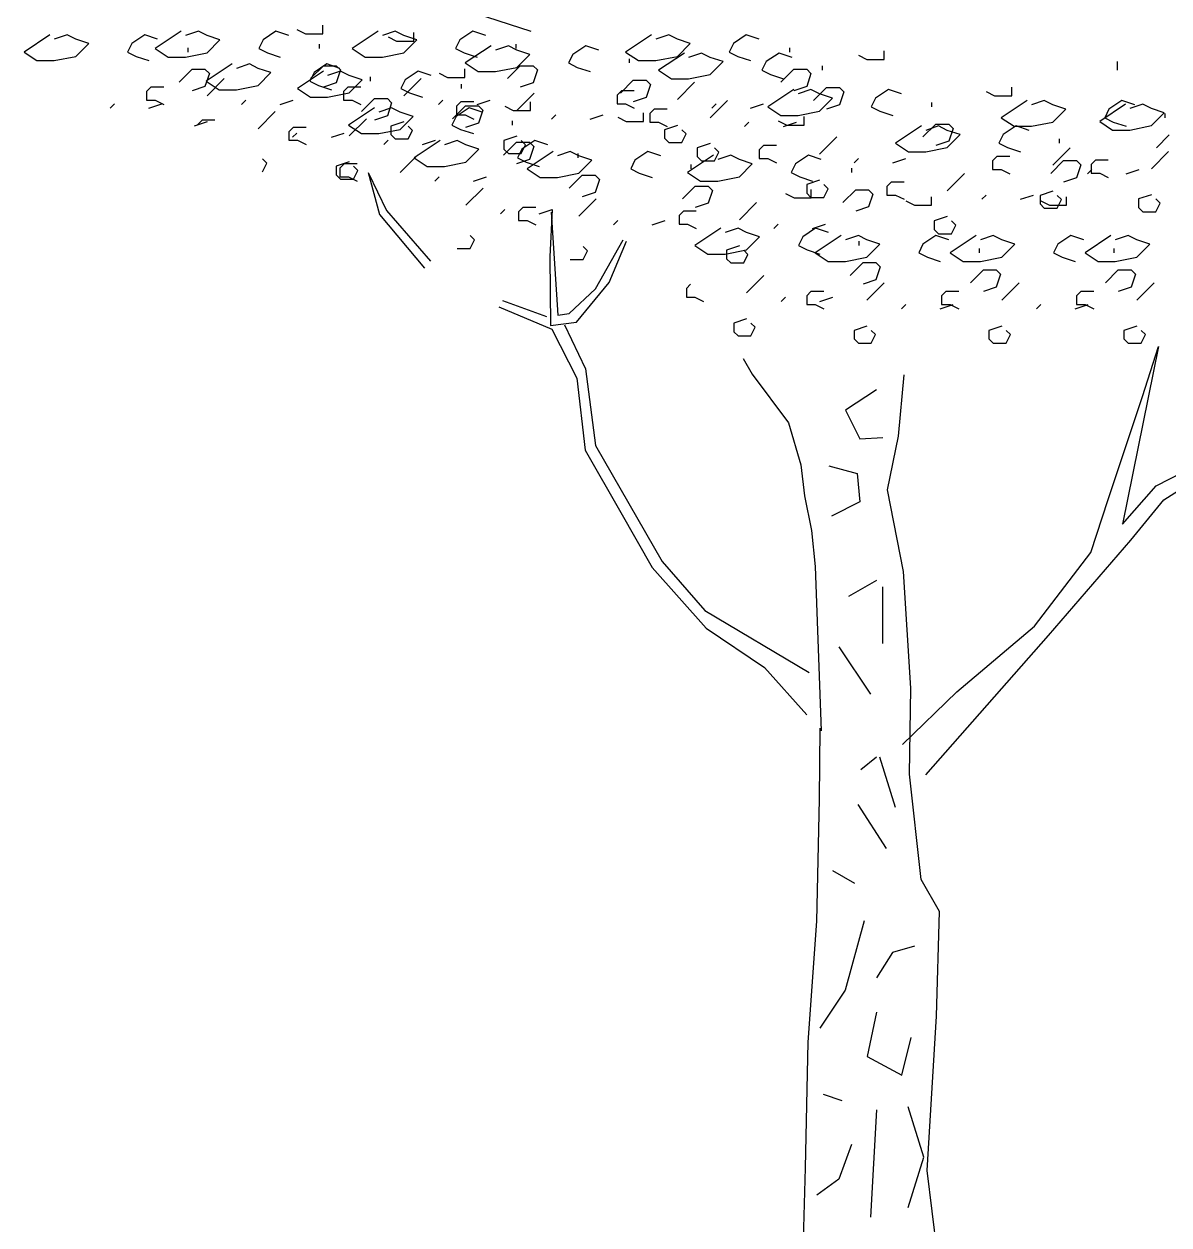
# Model space of a CAD drawing. Extents: x -2.01 to 2.14, y -0.01 to 5.58.
# Drawn here: x -1.197 to 0.534, y 2.755 to 4.572 of the extents above; entities that cross this region are included whole.
import ezdxf

# ---------------------------------------------------------------- set-up
doc = ezdxf.new("R2010")
doc.units = 0
doc.header["$LTSCALE"] = 25
doc.header["$MEASUREMENT"] = 0
doc.layers.get('0').update_dxf_attribs({"linetype": 'CONTINUOUS'})

msp = doc.modelspace()

# ---------------------------------------------------------------- linework, layer by layer
for p, q in [((-0.5637, 4.6037), (-0.4308, 4.5605)), ((-0.9598, 4.5607), (-0.9989, 4.5346)), ((-0.9337, 4.5607), (-0.9532, 4.5542)), ((-0.9206, 4.5542), (-0.9337, 4.5607)), ((-0.8164, 4.5607), (-0.8359, 4.5477)), ((-0.7968, 4.5542), (-0.8164, 4.5607)), ((-0.7848, 4.5632), (-0.7718, 4.5567)), ((-0.7457, 4.5567), (-0.7457, 4.5698)), ((-0.662, 4.5607), (-0.7011, 4.5346)), ((-0.6359, 4.5607), (-0.6554, 4.5542)), ((-0.6229, 4.5542), (-0.6359, 4.5607)), ((-0.5186, 4.5607), (-0.5381, 4.5477)), ((-0.499, 4.5542), (-0.5186, 4.5607)), ((-1.1583, 4.5552), (-1.1974, 4.5291)), ((-1.1322, 4.5552), (-1.1518, 4.5487)), ((-1.1192, 4.5487), (-1.1322, 4.5552)), ((-1.0996, 4.5422), (-1.1192, 4.5487)), ((-1.1192, 4.5226), (-1.0996, 4.5422)), ((-1.0345, 4.5422), (-1.041, 4.5291)), ((-1.0149, 4.5552), (-1.0345, 4.5422)), ((-0.9953, 4.5487), (-1.0149, 4.5552)), ((-0.9011, 4.5477), (-0.9206, 4.5542)), ((-0.9206, 4.5281), (-0.9011, 4.5477)), ((-0.8359, 4.5477), (-0.8424, 4.5346)), ((-0.7718, 4.5567), (-0.7457, 4.5567)), ((-0.7512, 4.5412), (-0.7512, 4.5346)), ((-0.6469, 4.5522), (-0.6339, 4.5457)), ((-0.6339, 4.5457), (-0.6078, 4.5457)), ((-0.6033, 4.5477), (-0.6229, 4.5542)), ((-0.6229, 4.5281), (-0.6033, 4.5477)), ((-0.6078, 4.5457), (-0.6078, 4.5587)), ((-0.5381, 4.5477), (-0.5446, 4.5346)), ((-0.4534, 4.5412), (-0.4534, 4.5346)), ((-0.2484, 4.5552), (-0.2875, 4.5291)), ((-0.2223, 4.5552), (-0.2418, 4.5487)), ((-0.2093, 4.5487), (-0.2223, 4.5552)), ((-0.1897, 4.5422), (-0.2093, 4.5487)), ((-0.2093, 4.5226), (-0.1897, 4.5422)), ((-0.1245, 4.5422), (-0.131, 4.5291)), ((-0.105, 4.5552), (-0.1245, 4.5422)), ((-0.0854, 4.5487), (-0.105, 4.5552)), ((-1.1974, 4.5291), (-1.1778, 4.5161)), ((-1.041, 4.5291), (-1.0279, 4.5226)), ((-0.9989, 4.5346), (-0.9793, 4.5216)), ((-0.9532, 4.5216), (-0.9206, 4.5281)), ((-0.9497, 4.5356), (-0.9497, 4.5291)), ((-0.8424, 4.5346), (-0.8294, 4.5281)), ((-0.8294, 4.5281), (-0.8099, 4.5216)), ((-0.7011, 4.5346), (-0.6815, 4.5216)), ((-0.6554, 4.5216), (-0.6229, 4.5281)), ((-0.5446, 4.5346), (-0.5316, 4.5281)), ((-0.5316, 4.5281), (-0.5121, 4.5216)), ((-0.491, 4.5387), (-0.5301, 4.5126)), ((-0.4649, 4.5387), (-0.4845, 4.5321)), ((-0.4519, 4.5321), (-0.4649, 4.5387)), ((-0.4323, 4.5256), (-0.4519, 4.5321)), ((-0.4519, 4.506), (-0.4323, 4.5256)), ((-0.3672, 4.5256), (-0.3737, 4.5126)), ((-0.3476, 4.5387), (-0.3672, 4.5256)), ((-0.3281, 4.5321), (-0.3476, 4.5387)), ((-0.2875, 4.5291), (-0.2679, 4.5161)), ((-0.1987, 4.5276), (-0.2378, 4.5015)), ((-0.1727, 4.5276), (-0.1922, 4.5211)), ((-0.1596, 4.5211), (-0.1727, 4.5276)), ((-0.131, 4.5291), (-0.118, 4.5226)), ((-0.0553, 4.5276), (-0.0749, 4.5146)), ((-0.0358, 4.5211), (-0.0553, 4.5276)), ((-0.0398, 4.5356), (-0.0398, 4.5291)), ((0.0645, 4.5246), (0.0775, 4.5181)), ((0.1036, 4.5181), (0.1036, 4.5311)), ((-1.1778, 4.5161), (-1.1518, 4.5161)), ((-1.1518, 4.5161), (-1.1192, 4.5226)), ((-1.0279, 4.5226), (-1.0084, 4.5161)), ((-0.9793, 4.5216), (-0.9532, 4.5216)), ((-0.8825, 4.5111), (-0.9217, 4.485)), ((-0.8565, 4.5111), (-0.876, 4.5045)), ((-0.8434, 4.5045), (-0.8565, 4.5111)), ((-0.7642, 4.489), (-0.7447, 4.5085)), ((-0.7392, 4.5111), (-0.7587, 4.498)), ((-0.7447, 4.5085), (-0.7251, 4.5085)), ((-0.7196, 4.5045), (-0.7392, 4.5111)), ((-0.7251, 4.5085), (-0.7186, 4.502)), ((-0.6815, 4.5216), (-0.6554, 4.5216)), ((-0.5301, 4.5126), (-0.5106, 4.4995)), ((-0.4845, 4.4995), (-0.4519, 4.506)), ((-0.4664, 4.489), (-0.4469, 4.5085)), ((-0.4469, 4.5085), (-0.4273, 4.5085)), ((-0.4273, 4.5085), (-0.4208, 4.502)), ((-0.3737, 4.5126), (-0.3607, 4.506)), ((-0.3607, 4.506), (-0.3411, 4.4995)), ((-0.2824, 4.5191), (-0.2824, 4.5126)), ((-0.2679, 4.5161), (-0.2418, 4.5161)), ((-0.2418, 4.5161), (-0.2093, 4.5226)), ((-0.1401, 4.5146), (-0.1596, 4.5211)), ((-0.1596, 4.495), (-0.1401, 4.5146)), ((-0.118, 4.5226), (-0.0985, 4.5161)), ((-0.0749, 4.5146), (-0.0814, 4.5015)), ((0.0098, 4.5081), (0.0098, 4.5015)), ((0.0775, 4.5181), (0.1036, 4.5181)), ((0.4565, 4.5016), (0.4565, 4.5146)), ((-0.9628, 4.4835), (-0.9432, 4.503)), ((-0.9432, 4.503), (-0.9237, 4.503)), ((-0.9237, 4.503), (-0.9171, 4.4965)), ((-0.9171, 4.4965), (-0.9237, 4.4769)), ((-0.8946, 4.489), (-0.9206, 4.4629)), ((-0.8239, 4.498), (-0.8434, 4.5045)), ((-0.8434, 4.4785), (-0.8239, 4.498)), ((-0.7447, 4.5), (-0.7838, 4.4739)), ((-0.7587, 4.498), (-0.7652, 4.485)), ((-0.7186, 4.5), (-0.7382, 4.4935)), ((-0.7186, 4.502), (-0.7251, 4.4825)), ((-0.7056, 4.4935), (-0.7186, 4.5)), ((-0.686, 4.487), (-0.7056, 4.4935)), ((-0.7056, 4.4674), (-0.686, 4.487)), ((-0.674, 4.4915), (-0.674, 4.485)), ((-0.6208, 4.487), (-0.6274, 4.4739)), ((-0.5968, 4.489), (-0.6229, 4.4629)), ((-0.6013, 4.5), (-0.6208, 4.487)), ((-0.5817, 4.4935), (-0.6013, 4.5)), ((-0.5697, 4.497), (-0.5567, 4.4905)), ((-0.5567, 4.4905), (-0.5306, 4.4905)), ((-0.5306, 4.4905), (-0.5306, 4.5036)), ((-0.5106, 4.4995), (-0.4845, 4.4995)), ((-0.4208, 4.502), (-0.4273, 4.4825)), ((-0.2955, 4.4669), (-0.2759, 4.4865)), ((-0.2759, 4.4865), (-0.2564, 4.4865)), ((-0.2564, 4.4865), (-0.2499, 4.48)), ((-0.2378, 4.5015), (-0.2183, 4.4885)), ((-0.2183, 4.4885), (-0.1922, 4.4885)), ((-0.1922, 4.4885), (-0.1596, 4.495)), ((-0.0814, 4.5015), (-0.0684, 4.495)), ((-0.0684, 4.495), (-0.0488, 4.4885)), ((-0.0528, 4.4835), (-0.0333, 4.503)), ((-0.0333, 4.503), (-0.0137, 4.503)), ((-0.0137, 4.503), (-0.0072, 4.4965)), ((-0.0072, 4.4965), (-0.0137, 4.4769)), ((-1.0054, 4.4759), (-1.0119, 4.4694)), ((-1.0119, 4.4694), (-1.0119, 4.4564)), ((-0.9858, 4.4759), (-1.0054, 4.4759)), ((-0.9237, 4.4769), (-0.9432, 4.4704)), ((-0.9217, 4.485), (-0.9021, 4.4719)), ((-0.9021, 4.4719), (-0.876, 4.4719)), ((-0.876, 4.4719), (-0.8434, 4.4785)), ((-0.7838, 4.4739), (-0.7642, 4.4609)), ((-0.7652, 4.485), (-0.7522, 4.4785)), ((-0.7522, 4.4785), (-0.7326, 4.4719)), ((-0.7251, 4.4825), (-0.7447, 4.4759)), ((-0.7076, 4.4759), (-0.7141, 4.4694)), ((-0.7141, 4.4694), (-0.7141, 4.4564)), ((-0.688, 4.4759), (-0.7076, 4.4759)), ((-0.6274, 4.4739), (-0.6143, 4.4674)), ((-0.5361, 4.4805), (-0.5361, 4.4739)), ((-0.4273, 4.4825), (-0.4469, 4.4759)), ((-0.294, 4.4704), (-0.3005, 4.4639)), ((-0.2744, 4.4704), (-0.294, 4.4704)), ((-0.2499, 4.48), (-0.2564, 4.4604)), ((-0.1832, 4.4835), (-0.2093, 4.4574)), ((-0.0333, 4.4724), (-0.0724, 4.4464)), ((-0.0137, 4.4769), (-0.0333, 4.4704)), ((-0.0072, 4.4724), (-0.0268, 4.4659)), ((0.0058, 4.4659), (-0.0072, 4.4724)), ((-0.0032, 4.4559), (0.0164, 4.4754)), ((0.0164, 4.4754), (0.0359, 4.4754)), ((0.0359, 4.4754), (0.0424, 4.4689)), ((0.0424, 4.4689), (0.0359, 4.4494)), ((0.1101, 4.4724), (0.0905, 4.4594)), ((0.1297, 4.4659), (0.1101, 4.4724)), ((0.2575, 4.4694), (0.2705, 4.4629)), ((0.2966, 4.4629), (0.2966, 4.476)), ((-1.0605, 4.4509), (-1.067, 4.4443)), ((-1.0119, 4.4564), (-0.9989, 4.4564)), ((-1.0084, 4.4443), (-0.9888, 4.4509)), ((-0.9989, 4.4564), (-0.9858, 4.4498)), ((-0.862, 4.4564), (-0.8685, 4.4498)), ((-0.8099, 4.4498), (-0.7903, 4.4564)), ((-0.7642, 4.4609), (-0.7382, 4.4609)), ((-0.7382, 4.4609), (-0.7056, 4.4674)), ((-0.7141, 4.4564), (-0.7011, 4.4564)), ((-0.7011, 4.4564), (-0.688, 4.4498)), ((-0.687, 4.4393), (-0.6675, 4.4589)), ((-0.6675, 4.4589), (-0.6479, 4.4589)), ((-0.6479, 4.4589), (-0.6414, 4.4524)), ((-0.6414, 4.4524), (-0.6479, 4.4328)), ((-0.6143, 4.4674), (-0.5948, 4.4609)), ((-0.5642, 4.4564), (-0.5707, 4.4498)), ((-0.5366, 4.4539), (-0.5431, 4.4473)), ((-0.5171, 4.4539), (-0.5366, 4.4539)), ((-0.5121, 4.4498), (-0.4925, 4.4564)), ((-0.4258, 4.4669), (-0.4519, 4.4408)), ((-0.4313, 4.4409), (-0.4313, 4.4539)), ((-0.3005, 4.4639), (-0.3005, 4.4509)), ((-0.3005, 4.4509), (-0.2875, 4.4509)), ((-0.2875, 4.4509), (-0.2744, 4.4443)), ((-0.2564, 4.4604), (-0.2759, 4.4539)), ((-0.1335, 4.4559), (-0.1596, 4.4298)), ((-0.1506, 4.4509), (-0.1571, 4.4443)), ((-0.0985, 4.4443), (-0.0789, 4.4509)), ((0.0254, 4.4594), (0.0058, 4.4659)), ((0.0058, 4.4398), (0.0254, 4.4594)), ((0.0905, 4.4594), (0.084, 4.4464)), ((0.1753, 4.4529), (0.1753, 4.4464)), ((0.2705, 4.4629), (0.2966, 4.4629)), ((0.3197, 4.4559), (0.2806, 4.4298)), ((0.3457, 4.4559), (0.3262, 4.4494)), ((0.3588, 4.4494), (0.3457, 4.4559)), ((0.4686, 4.4504), (0.4295, 4.4243)), ((0.463, 4.4559), (0.4435, 4.4428)), ((0.4826, 4.4494), (0.463, 4.4559)), ((0.4946, 4.4504), (0.4751, 4.4439)), ((0.5077, 4.4439), (0.4946, 4.4504)), ((-0.8174, 4.4393), (-0.8434, 4.4132)), ((-0.6675, 4.4449), (-0.7066, 4.4188)), ((-0.6479, 4.4328), (-0.6675, 4.4263)), ((-0.6414, 4.4449), (-0.661, 4.4383)), ((-0.6284, 4.4383), (-0.6414, 4.4449)), ((-0.6088, 4.4318), (-0.6284, 4.4383)), ((-0.5492, 4.4283), (-0.5296, 4.4479)), ((-0.5241, 4.4449), (-0.5436, 4.4318)), ((-0.5431, 4.4473), (-0.5431, 4.4343)), ((-0.5431, 4.4343), (-0.5301, 4.4343)), ((-0.5301, 4.4343), (-0.5171, 4.4278)), ((-0.5296, 4.4479), (-0.5101, 4.4479)), ((-0.5045, 4.4383), (-0.5241, 4.4449)), ((-0.5101, 4.4479), (-0.5035, 4.4413)), ((-0.5035, 4.4413), (-0.5101, 4.4218)), ((-0.4704, 4.4474), (-0.4574, 4.4409)), ((-0.4574, 4.4409), (-0.4313, 4.4409)), ((-0.3932, 4.4343), (-0.3998, 4.4278)), ((-0.3411, 4.4278), (-0.3216, 4.4343)), ((-0.2604, 4.4243), (-0.2604, 4.4373)), ((-0.2443, 4.4428), (-0.2509, 4.4363)), ((-0.2509, 4.4363), (-0.2509, 4.4233)), ((-0.2248, 4.4428), (-0.2443, 4.4428)), ((-0.0724, 4.4464), (-0.0528, 4.4333)), ((-0.0528, 4.4333), (-0.0268, 4.4333)), ((-0.0268, 4.4333), (0.0058, 4.4398)), ((0.0359, 4.4494), (0.0164, 4.4428)), ((0.084, 4.4464), (0.0971, 4.4398)), ((0.0971, 4.4398), (0.1166, 4.4333)), ((0.3783, 4.4428), (0.3588, 4.4494)), ((0.3588, 4.4233), (0.3783, 4.4428)), ((0.4435, 4.4428), (0.437, 4.4298)), ((0.5272, 4.4373), (0.5077, 4.4439)), ((0.5077, 4.4178), (0.5272, 4.4373)), ((0.5282, 4.4363), (0.5282, 4.4298)), ((-0.9206, 4.4238), (-0.9402, 4.4172)), ((-0.9282, 4.4263), (-0.9347, 4.4198)), ((-0.9086, 4.4263), (-0.9282, 4.4263)), ((-0.7903, 4.4152), (-0.7968, 4.4087)), ((-0.7707, 4.4152), (-0.7903, 4.4152)), ((-0.7066, 4.4188), (-0.687, 4.4057)), ((-0.6795, 4.4283), (-0.7056, 4.4022)), ((-0.6229, 4.4238), (-0.6424, 4.4172)), ((-0.6424, 4.4172), (-0.6424, 4.4042)), ((-0.6284, 4.4122), (-0.6088, 4.4318)), ((-0.6098, 4.4107), (-0.6163, 4.4172)), ((-0.5436, 4.4318), (-0.5502, 4.4188)), ((-0.5502, 4.4188), (-0.5371, 4.4122)), ((-0.5101, 4.4218), (-0.5296, 4.4152)), ((-0.4589, 4.4253), (-0.4589, 4.4188)), ((-0.2995, 4.4308), (-0.2865, 4.4243)), ((-0.2865, 4.4243), (-0.2604, 4.4243)), ((-0.2509, 4.4233), (-0.2378, 4.4233)), ((-0.2378, 4.4233), (-0.2248, 4.4167)), ((-0.2093, 4.4182), (-0.2288, 4.4117)), ((-0.101, 4.4233), (-0.1075, 4.4167)), ((-0.0568, 4.4253), (-0.0438, 4.4188)), ((-0.0488, 4.4167), (-0.0293, 4.4233)), ((-0.0438, 4.4188), (-0.0177, 4.4188)), ((-0.0177, 4.4188), (-0.0177, 4.4318)), ((0.1597, 4.4173), (0.1206, 4.3912)), ((0.1622, 4.4007), (0.1818, 4.4203)), ((0.1858, 4.4173), (0.1663, 4.4107)), ((0.1818, 4.4203), (0.2013, 4.4203)), ((0.1988, 4.4107), (0.1858, 4.4173)), ((0.2013, 4.4203), (0.2079, 4.4137)), ((0.2806, 4.4298), (0.3001, 4.4168)), ((0.3031, 4.4173), (0.2836, 4.4042)), ((0.3001, 4.4168), (0.3262, 4.4168)), ((0.3227, 4.4107), (0.3031, 4.4173)), ((0.3262, 4.4168), (0.3588, 4.4233)), ((0.4295, 4.4243), (0.449, 4.4112)), ((0.437, 4.4298), (0.45, 4.4233)), ((0.45, 4.4233), (0.4696, 4.4168)), ((0.4751, 4.4112), (0.5077, 4.4178)), ((-0.7968, 4.4087), (-0.7968, 4.3957)), ((-0.7968, 4.3957), (-0.7838, 4.3957)), ((-0.7848, 4.4067), (-0.7913, 4.4002)), ((-0.7838, 4.3957), (-0.7707, 4.3892)), ((-0.7326, 4.4002), (-0.7131, 4.4067)), ((-0.687, 4.4057), (-0.661, 4.4057)), ((-0.661, 4.4057), (-0.6284, 4.4122)), ((-0.6469, 4.3957), (-0.6534, 4.3892)), ((-0.6424, 4.4042), (-0.6359, 4.3977)), ((-0.6359, 4.3977), (-0.6229, 4.3977)), ((-0.6229, 4.3977), (-0.6163, 4.3977)), ((-0.6163, 4.3977), (-0.6098, 4.4107)), ((-0.5948, 4.3892), (-0.5752, 4.3957)), ((-0.5371, 4.4122), (-0.5176, 4.4057)), ((-0.4519, 4.4017), (-0.4715, 4.3952)), ((-0.2288, 4.4117), (-0.2288, 4.3987)), ((-0.2288, 4.3987), (-0.2223, 4.3922)), ((-0.1962, 4.4052), (-0.2027, 4.4117)), ((-0.2027, 4.3922), (-0.1962, 4.4052)), ((0.0319, 4.4007), (0.0058, 4.3746)), ((0.2184, 4.4042), (0.1988, 4.4107)), ((0.1988, 4.3847), (0.2184, 4.4042)), ((0.2079, 4.4137), (0.2013, 4.3942)), ((0.2836, 4.4042), (0.277, 4.3912)), ((0.3683, 4.3977), (0.3683, 4.3912)), ((0.449, 4.4112), (0.4751, 4.4112)), ((0.5152, 4.3841), (0.5347, 4.4037)), ((-0.5682, 4.3952), (-0.6073, 4.3691)), ((-0.5421, 4.3952), (-0.5617, 4.3887)), ((-0.5291, 4.3887), (-0.5421, 4.3952)), ((-0.5096, 4.3822), (-0.5291, 4.3887)), ((-0.5291, 4.3626), (-0.5096, 4.3822)), ((-0.472, 4.3731), (-0.4524, 4.3927)), ((-0.4715, 4.3952), (-0.4715, 4.3821)), ((-0.4715, 4.3821), (-0.4649, 4.3756)), ((-0.4524, 4.3927), (-0.4328, 4.3927)), ((-0.4444, 4.3822), (-0.4509, 4.3691)), ((-0.4389, 4.3886), (-0.4454, 4.3952)), ((-0.4454, 4.3756), (-0.4389, 4.3886)), ((-0.4248, 4.3952), (-0.4444, 4.3822)), ((-0.3973, 4.3786), (-0.4364, 4.3526)), ((-0.4328, 4.3927), (-0.4263, 4.3862)), ((-0.4263, 4.3862), (-0.4328, 4.3666)), ((-0.4053, 4.3887), (-0.4248, 4.3952)), ((-0.3712, 4.3786), (-0.3907, 4.3721)), ((-0.3581, 4.3721), (-0.3712, 4.3786)), ((-0.2539, 4.3786), (-0.2734, 4.3656)), ((-0.2343, 4.3721), (-0.2539, 4.3786)), ((-0.2223, 4.3922), (-0.2093, 4.3922)), ((-0.2093, 4.3922), (-0.2027, 4.3922)), ((-0.1596, 4.3907), (-0.1792, 4.3841)), ((-0.1792, 4.3841), (-0.1792, 4.3711)), ((-0.1466, 4.3776), (-0.1531, 4.3841)), ((-0.1531, 4.3646), (-0.1466, 4.3776)), ((-0.0789, 4.3877), (-0.0854, 4.3811)), ((-0.0854, 4.3811), (-0.0854, 4.3681)), ((-0.0594, 4.3877), (-0.0789, 4.3877)), ((0.1206, 4.3912), (0.1402, 4.3781)), ((0.1402, 4.3781), (0.1663, 4.3781)), ((0.1663, 4.3781), (0.1988, 4.3847)), ((0.2013, 4.3942), (0.1818, 4.3877)), ((0.277, 4.3912), (0.2901, 4.3847)), ((0.2901, 4.3847), (0.3096, 4.3781)), ((0.3848, 4.3841), (0.3588, 4.3581)), ((0.5337, 4.3786), (0.5077, 4.3525)), ((-0.8304, 4.3611), (-0.8369, 4.3676)), ((-0.8369, 4.348), (-0.8304, 4.3611)), ((-0.7056, 4.3631), (-0.7251, 4.3565)), ((-0.7131, 4.3601), (-0.7196, 4.3535)), ((-0.6935, 4.3601), (-0.7131, 4.3601)), ((-0.6023, 4.3731), (-0.6284, 4.347)), ((-0.6073, 4.3691), (-0.5878, 4.3561)), ((-0.5617, 4.3561), (-0.5291, 4.3626)), ((-0.4649, 4.3756), (-0.4519, 4.3756)), ((-0.4328, 4.3666), (-0.4524, 4.3601)), ((-0.4519, 4.3756), (-0.4454, 4.3756)), ((-0.4509, 4.3691), (-0.4379, 4.3626)), ((-0.4379, 4.3626), (-0.4183, 4.3561)), ((-0.3597, 4.3756), (-0.3597, 4.3691)), ((-0.3386, 4.3656), (-0.3581, 4.3721)), ((-0.3581, 4.346), (-0.3386, 4.3656)), ((-0.2734, 4.3656), (-0.2799, 4.3526)), ((-0.1546, 4.3731), (-0.1937, 4.347)), ((-0.1792, 4.3711), (-0.1727, 4.3646)), ((-0.1727, 4.3646), (-0.1596, 4.3646)), ((-0.1596, 4.3646), (-0.1531, 4.3646)), ((-0.1285, 4.3731), (-0.1481, 4.3666)), ((-0.1155, 4.3666), (-0.1285, 4.3731)), ((-0.0959, 4.3601), (-0.1155, 4.3666)), ((-0.1155, 4.3405), (-0.0959, 4.3601)), ((-0.0854, 4.3681), (-0.0724, 4.3681)), ((-0.0724, 4.3681), (-0.0594, 4.3616)), ((-0.0308, 4.3601), (-0.0373, 4.347)), ((-0.0112, 4.3731), (-0.0308, 4.3601)), ((0.0083, 4.3666), (-0.0112, 4.3731)), ((0.0645, 4.3681), (0.058, 4.3616)), ((0.1166, 4.3616), (0.1362, 4.3681)), ((0.274, 4.3711), (0.2675, 4.3646)), ((0.2675, 4.3646), (0.2675, 4.3515)), ((0.2936, 4.3711), (0.274, 4.3711)), ((0.3553, 4.3455), (0.3748, 4.3651)), ((0.3748, 4.3651), (0.3944, 4.3651)), ((0.3944, 4.3651), (0.4009, 4.3586)), ((0.4229, 4.3656), (0.4164, 4.3591)), ((0.4425, 4.3656), (0.4229, 4.3656)), ((-0.7251, 4.3565), (-0.7251, 4.3435)), ((-0.7251, 4.3435), (-0.7186, 4.337)), ((-0.7196, 4.3535), (-0.7196, 4.3405)), ((-0.6925, 4.35), (-0.6991, 4.3565)), ((-0.6991, 4.337), (-0.6925, 4.35)), ((-0.6769, 4.3468), (-0.66, 4.2833)), ((-0.6763, 4.3462), (-0.6491, 4.2895)), ((-0.5878, 4.3561), (-0.5617, 4.3561)), ((-0.4364, 4.3526), (-0.4168, 4.3395)), ((-0.3907, 4.3395), (-0.3581, 4.346)), ((-0.3727, 4.3235), (-0.3531, 4.343)), ((-0.3531, 4.343), (-0.3336, 4.343)), ((-0.3336, 4.343), (-0.3271, 4.3365)), ((-0.2799, 4.3526), (-0.2669, 4.346)), ((-0.2669, 4.346), (-0.2474, 4.3395)), ((-0.1937, 4.347), (-0.1742, 4.334)), ((-0.1887, 4.3591), (-0.1887, 4.3526)), ((-0.0373, 4.347), (-0.0243, 4.3405)), ((0.054, 4.3536), (0.054, 4.347)), ((0.2249, 4.3455), (0.1988, 4.3194)), ((0.2675, 4.3515), (0.2806, 4.3515)), ((0.2806, 4.3515), (0.2936, 4.345)), ((0.4009, 4.3586), (0.3944, 4.339)), ((0.4174, 4.3515), (0.4109, 4.345)), ((0.4164, 4.3591), (0.4164, 4.346)), ((0.4164, 4.346), (0.4295, 4.346)), ((0.4295, 4.346), (0.4425, 4.3395)), ((0.4696, 4.345), (0.4891, 4.3515)), ((-0.7196, 4.3405), (-0.7066, 4.3405)), ((-0.7186, 4.337), (-0.7056, 4.337)), ((-0.7066, 4.3405), (-0.6935, 4.334)), ((-0.7056, 4.337), (-0.6991, 4.337)), ((-0.5697, 4.3405), (-0.5762, 4.334)), ((-0.503, 4.3235), (-0.5291, 4.2974)), ((-0.5176, 4.334), (-0.498, 4.3405)), ((-0.4168, 4.3395), (-0.3907, 4.3395)), ((-0.3271, 4.3365), (-0.3336, 4.3169)), ((-0.2017, 4.3069), (-0.1822, 4.3265)), ((-0.1822, 4.3265), (-0.1626, 4.3265)), ((-0.1742, 4.334), (-0.1481, 4.334)), ((-0.1626, 4.3265), (-0.1561, 4.3199)), ((-0.1481, 4.334), (-0.1155, 4.3405)), ((-0.0243, 4.3405), (-0.0047, 4.334)), ((0.0058, 4.3355), (-0.0137, 4.329)), ((-0.0137, 4.329), (-0.0137, 4.3159)), ((0.0189, 4.3224), (0.0123, 4.329)), ((0.1141, 4.3325), (0.1076, 4.326)), ((0.1076, 4.326), (0.1076, 4.3129)), ((0.1337, 4.3325), (0.1141, 4.3325)), ((0.3944, 4.339), (0.3748, 4.3325)), ((-0.3321, 4.3069), (-0.3581, 4.2808)), ((-0.3336, 4.3169), (-0.3531, 4.3104)), ((-0.1561, 4.3199), (-0.1626, 4.3004)), ((-0.0458, 4.315), (-0.0328, 4.3084)), ((-0.0328, 4.3084), (-0.0067, 4.3084)), ((-0.0137, 4.3159), (-0.0072, 4.3094)), ((-0.0072, 4.3094), (0.0058, 4.3094)), ((-0.0067, 4.3084), (-0.0067, 4.3215)), ((0.0058, 4.3094), (0.0123, 4.3094)), ((0.0123, 4.3094), (0.0189, 4.3224)), ((0.0409, 4.3014), (0.0605, 4.3209)), ((0.0605, 4.3209), (0.08, 4.3209)), ((0.08, 4.3209), (0.0865, 4.3144)), ((0.0865, 4.3144), (0.08, 4.2949)), ((0.1076, 4.3129), (0.1206, 4.3129)), ((0.1206, 4.3129), (0.1337, 4.3064)), ((0.1753, 4.2974), (0.1753, 4.3104)), ((0.2575, 4.3129), (0.251, 4.3064)), ((0.3096, 4.3064), (0.3292, 4.3129)), ((0.3588, 4.3189), (0.3392, 4.3124)), ((0.3392, 4.3124), (0.3392, 4.2994)), ((0.3718, 4.3059), (0.3653, 4.3124)), ((0.3653, 4.2928), (0.3718, 4.3059)), ((0.3793, 4.2974), (0.3793, 4.3104)), ((0.5077, 4.3134), (0.4881, 4.3069)), ((0.4881, 4.3069), (0.4881, 4.2938)), ((0.5207, 4.3004), (0.5142, 4.3069)), ((-0.6491, 4.2895), (-0.5825, 4.2129)), ((-0.4704, 4.2908), (-0.477, 4.2843)), ((-0.4429, 4.2939), (-0.4494, 4.2873)), ((-0.4494, 4.2873), (-0.4494, 4.2743)), ((-0.4233, 4.2939), (-0.4429, 4.2939)), ((-0.4183, 4.2843), (-0.3988, 4.2908)), ((-0.3986, 4.2909), (-0.4022, 4.2193)), ((-0.3999, 4.287), (-0.39, 4.1314)), ((-0.2002, 4.2883), (-0.2067, 4.2818)), ((-0.1807, 4.2883), (-0.2002, 4.2883)), ((-0.1626, 4.3004), (-0.1822, 4.2939)), ((-0.0894, 4.3014), (-0.1155, 4.2753)), ((0.08, 4.2949), (0.0605, 4.2883)), ((0.1362, 4.3039), (0.1492, 4.2974)), ((0.1492, 4.2974), (0.1753, 4.2974)), ((0.3392, 4.2994), (0.3457, 4.2928)), ((0.3402, 4.3039), (0.3533, 4.2974)), ((0.3457, 4.2928), (0.3588, 4.2928)), ((0.3533, 4.2974), (0.3793, 4.2974)), ((0.3588, 4.2928), (0.3653, 4.2928)), ((0.4881, 4.2938), (0.4946, 4.2873)), ((0.4946, 4.2873), (0.5077, 4.2873)), ((0.5077, 4.2873), (0.5142, 4.2873)), ((0.5142, 4.2873), (0.5207, 4.3004)), ((-0.66, 4.2833), (-0.5918, 4.2025)), ((-0.4494, 4.2743), (-0.4364, 4.2743)), ((-0.4364, 4.2743), (-0.4233, 4.2678)), ((-0.2995, 4.2743), (-0.306, 4.2678)), ((-0.2474, 4.2678), (-0.2278, 4.2743)), ((-0.2067, 4.2818), (-0.2067, 4.2688)), ((-0.2067, 4.2688), (-0.1937, 4.2688)), ((-0.1937, 4.2688), (-0.1807, 4.2622)), ((-0.0568, 4.2688), (-0.0634, 4.2622)), ((-0.0047, 4.2622), (0.0148, 4.2688)), ((0.1988, 4.2803), (0.1793, 4.2738)), ((0.1793, 4.2738), (0.1793, 4.2607)), ((0.2119, 4.2673), (0.2054, 4.2738)), ((-0.5161, 4.2452), (-0.5226, 4.2517)), ((-0.1436, 4.2628), (-0.1827, 4.2367)), ((-0.1175, 4.2628), (-0.1371, 4.2563)), ((-0.1045, 4.2563), (-0.1175, 4.2628)), ((-0.0849, 4.2497), (-0.1045, 4.2563)), ((-0.0002, 4.2628), (-0.0197, 4.2497)), ((0.0384, 4.2517), (-0.0007, 4.2256)), ((0.0194, 4.2563), (-0.0002, 4.2628)), ((0.0645, 4.2517), (0.0449, 4.2452)), ((0.0775, 4.2452), (0.0645, 4.2517)), ((0.1818, 4.2517), (0.1622, 4.2387)), ((0.1793, 4.2607), (0.1858, 4.2542)), ((0.2013, 4.2452), (0.1818, 4.2517)), ((0.1858, 4.2542), (0.1988, 4.2542)), ((0.1988, 4.2542), (0.2054, 4.2542)), ((0.2425, 4.2517), (0.2034, 4.2256)), ((0.2054, 4.2542), (0.2119, 4.2673)), ((0.2685, 4.2517), (0.249, 4.2452)), ((0.2816, 4.2452), (0.2685, 4.2517)), ((0.3858, 4.2517), (0.3663, 4.2387)), ((0.4054, 4.2452), (0.3858, 4.2517)), ((0.4465, 4.2517), (0.4074, 4.2256)), ((0.4726, 4.2517), (0.453, 4.2452)), ((0.4856, 4.2452), (0.4726, 4.2517)), ((-0.5421, 4.2321), (-0.5291, 4.2321)), ((-0.5291, 4.2321), (-0.5226, 4.2321)), ((-0.5226, 4.2321), (-0.5161, 4.2452)), ((-0.3451, 4.2286), (-0.3516, 4.2352)), ((-0.3333, 4.1709), (-0.2913, 4.245)), ((-0.3126, 4.1804), (-0.2862, 4.2433)), ((-0.1827, 4.2367), (-0.1631, 4.2236)), ((-0.1155, 4.2362), (-0.1351, 4.2296)), ((-0.1045, 4.2302), (-0.0849, 4.2497)), ((-0.0197, 4.2497), (-0.0263, 4.2367)), ((-0.0263, 4.2367), (-0.0132, 4.2302)), ((0.065, 4.2432), (0.065, 4.2367)), ((0.0971, 4.2387), (0.0775, 4.2452)), ((0.0775, 4.2191), (0.0971, 4.2387)), ((0.1622, 4.2387), (0.1557, 4.2256)), ((0.247, 4.2322), (0.247, 4.2256)), ((0.3011, 4.2387), (0.2816, 4.2452)), ((0.2816, 4.2191), (0.3011, 4.2387)), ((0.3663, 4.2387), (0.3598, 4.2256)), ((0.451, 4.2322), (0.451, 4.2256)), ((0.5052, 4.2387), (0.4856, 4.2452)), ((0.4856, 4.2191), (0.5052, 4.2387)), ((-0.4022, 4.2193), (-0.4011, 4.1158)), ((-0.3712, 4.2156), (-0.3581, 4.2156)), ((-0.3581, 4.2156), (-0.3516, 4.2156)), ((-0.3516, 4.2156), (-0.3451, 4.2286)), ((-0.1631, 4.2236), (-0.1371, 4.2236)), ((-0.1371, 4.2236), (-0.1045, 4.2302)), ((-0.1351, 4.2296), (-0.1351, 4.2166)), ((-0.1351, 4.2166), (-0.1285, 4.2101)), ((-0.1025, 4.2231), (-0.109, 4.2296)), ((-0.109, 4.2101), (-0.1025, 4.2231)), ((-0.0132, 4.2302), (0.0063, 4.2236)), ((-0.0007, 4.2256), (0.0189, 4.2126)), ((0.0449, 4.2126), (0.0775, 4.2191)), ((0.1557, 4.2256), (0.1688, 4.2191)), ((0.1688, 4.2191), (0.1883, 4.2126)), ((0.2034, 4.2256), (0.2229, 4.2126)), ((0.249, 4.2126), (0.2816, 4.2191)), ((0.3598, 4.2256), (0.3728, 4.2191)), ((0.3728, 4.2191), (0.3924, 4.2126)), ((0.4074, 4.2256), (0.4269, 4.2126)), ((0.453, 4.2126), (0.4856, 4.2191)), ((-0.1285, 4.2101), (-0.1155, 4.2101)), ((-0.1155, 4.2101), (-0.109, 4.2101)), ((0.0189, 4.2126), (0.0449, 4.2126)), ((0.0519, 4.191), (0.0715, 4.2106)), ((0.0715, 4.2106), (0.0911, 4.2106)), ((0.0911, 4.2106), (0.0976, 4.2041)), ((0.0976, 4.2041), (0.0911, 4.1845)), ((0.2229, 4.2126), (0.249, 4.2126)), ((0.2339, 4.18), (0.2535, 4.1996)), ((0.2535, 4.1996), (0.273, 4.1996)), ((0.273, 4.1996), (0.2796, 4.193)), ((0.4269, 4.2126), (0.453, 4.2126)), ((0.438, 4.18), (0.4575, 4.1996)), ((0.4575, 4.1996), (0.4771, 4.1996)), ((0.4771, 4.1996), (0.4836, 4.193)), ((-0.3617, 4.1207), (-0.3126, 4.1804)), ((-0.1892, 4.178), (-0.1957, 4.1715)), ((-0.0784, 4.191), (-0.1045, 4.1649)), ((0.0911, 4.1845), (0.0715, 4.178)), ((0.1036, 4.18), (0.0775, 4.1539)), ((0.2796, 4.193), (0.273, 4.1735)), ((0.3076, 4.18), (0.2816, 4.1539)), ((0.4836, 4.193), (0.4771, 4.1735)), ((0.5117, 4.18), (0.4856, 4.1539)), ((-0.3727, 4.1339), (-0.3333, 4.1709)), ((-0.1957, 4.1715), (-0.1957, 4.1584)), ((-0.0072, 4.1669), (-0.0137, 4.1604)), ((-0.0137, 4.1604), (-0.0137, 4.1474)), ((0.0123, 4.1669), (-0.0072, 4.1669)), ((0.1968, 4.1669), (0.1903, 4.1604)), ((0.1903, 4.1604), (0.1903, 4.1474)), ((0.2164, 4.1669), (0.1968, 4.1669)), ((0.273, 4.1735), (0.2535, 4.1669)), ((0.4009, 4.1669), (0.3944, 4.1604)), ((0.3944, 4.1604), (0.3944, 4.1474)), ((0.4204, 4.1669), (0.4009, 4.1669)), ((0.4771, 4.1735), (0.4575, 4.1669)), ((-0.4791, 4.1436), (-0.399, 4.1102)), ((-0.4739, 4.1536), (-0.4073, 4.129)), ((-0.1957, 4.1584), (-0.1827, 4.1584)), ((-0.1827, 4.1584), (-0.1696, 4.1519)), ((-0.0458, 4.1584), (-0.0523, 4.1519)), ((-0.0137, 4.1474), (-0.0007, 4.1474)), ((-0.0007, 4.1474), (0.0123, 4.1409)), ((0.0063, 4.1519), (0.0259, 4.1584)), ((0.1362, 4.1474), (0.1297, 4.1409)), ((0.1883, 4.1409), (0.2079, 4.1474)), ((0.1903, 4.1474), (0.2034, 4.1474)), ((0.2034, 4.1474), (0.2164, 4.1409)), ((0.3402, 4.1474), (0.3337, 4.1409)), ((0.3924, 4.1409), (0.4119, 4.1474)), ((0.3944, 4.1474), (0.4074, 4.1474)), ((0.4074, 4.1474), (0.4204, 4.1409)), ((-0.39, 4.1314), (-0.3727, 4.1339)), ((-0.1045, 4.1258), (-0.124, 4.1193)), ((-0.4011, 4.1158), (-0.3617, 4.1207)), ((-0.399, 4.1102), (-0.3611, 4.036)), ((-0.3801, 4.1166), (-0.3481, 4.0499)), ((-0.124, 4.1193), (-0.124, 4.1062)), ((-0.124, 4.1062), (-0.1175, 4.0997)), ((-0.0914, 4.1128), (-0.098, 4.1193)), ((-0.098, 4.0997), (-0.0914, 4.1128)), ((0.0775, 4.1148), (0.058, 4.1082)), ((0.058, 4.1082), (0.058, 4.0952)), ((0.0905, 4.1017), (0.084, 4.1082)), ((0.2816, 4.1148), (0.262, 4.1082)), ((0.262, 4.1082), (0.262, 4.0952)), ((0.2946, 4.1017), (0.2881, 4.1082)), ((0.4856, 4.1148), (0.4661, 4.1082)), ((0.4661, 4.1082), (0.4661, 4.0952)), ((0.4986, 4.1017), (0.4921, 4.1082)), ((-0.1175, 4.0997), (-0.1045, 4.0997)), ((-0.1045, 4.0997), (-0.098, 4.0997)), ((0.058, 4.0952), (0.0645, 4.0887)), ((0.0645, 4.0887), (0.0775, 4.0887)), ((0.0775, 4.0887), (0.084, 4.0887)), ((0.084, 4.0887), (0.0905, 4.1017)), ((0.262, 4.0952), (0.2685, 4.0887)), ((0.2685, 4.0887), (0.2816, 4.0887)), ((0.2816, 4.0887), (0.2881, 4.0887)), ((0.2881, 4.0887), (0.2946, 4.1017)), ((0.4661, 4.0952), (0.4726, 4.0887)), ((0.4726, 4.0887), (0.4856, 4.0887)), ((0.4856, 4.0887), (0.4921, 4.0887)), ((0.4921, 4.0887), (0.4986, 4.1017)), ((0.5183, 4.084), (0.4639, 3.8151)), ((0.4941, 4.008), (0.5183, 4.084)), ((-0.1098, 4.0658), (-0.0959, 4.0418)), ((-0.3611, 4.036), (-0.3486, 3.9272)), ((-0.3481, 4.0499), (-0.3333, 3.9339)), ((-0.0959, 4.0418), (-0.0411, 3.9681)), ((0.1251, 3.9484), (0.1337, 4.0409)), ((0.092, 4.0185), (0.0452, 3.9873)), ((0.4422, 3.8522), (0.4941, 4.008)), ((0.0452, 3.9873), (0.0666, 3.9444)), ((-0.0411, 3.9681), (-0.0223, 3.9046)), ((0.0666, 3.9444), (0.1017, 3.9464)), ((0.1086, 3.867), (0.1251, 3.9484)), ((-0.3486, 3.9272), (-0.295, 3.8328)), ((-0.3333, 3.9339), (-0.2321, 3.7586)), ((0.5265, 3.852), (0.6623, 3.938)), ((0.515, 3.8731), (0.6003, 3.9169)), ((-0.0223, 3.9046), (-0.0172, 3.8577)), ((0.0199, 3.9035), (0.0627, 3.8918)), ((0.0627, 3.8918), (0.0666, 3.8489)), ((0.4639, 3.8151), (0.515, 3.8731)), ((-0.0172, 3.8577), (-0.0063, 3.8053)), ((0.1329, 3.7435), (0.1086, 3.867)), ((0.4162, 3.7724), (0.4422, 3.8522)), ((0.4766, 3.791), (0.5265, 3.852)), ((-0.295, 3.8328), (-0.2475, 3.7494)), ((0.0666, 3.8489), (0.0238, 3.8274)), ((-0.0063, 3.8053), (-0.001, 3.7509)), ((0.352, 3.6468), (0.4766, 3.791)), ((0.331, 3.6607), (0.4162, 3.7724)), ((-0.2475, 3.7494), (-0.1658, 3.6577)), ((-0.2321, 3.7586), (-0.1679, 3.6845)), ((-0.001, 3.7509), (0.0081, 3.5027)), ((0.1436, 3.5669), (0.1329, 3.7435)), ((0.0921, 3.7297), (0.0493, 3.7058)), ((0.1017, 3.6344), (0.1017, 3.7201)), ((-0.1679, 3.6845), (-0.01, 3.5906)), ((-0.1658, 3.6577), (-0.0775, 3.5981)), ((0.2134, 3.5614), (0.331, 3.6607)), ((0.1663, 3.4361), (0.352, 3.6468)), ((0.035, 3.6296), (0.0826, 3.5581)), ((-0.0775, 3.5981), (-0.0133, 3.5266)), ((0.131, 3.4818), (0.2134, 3.5614)), ((0.1417, 3.437), (0.1436, 3.5669)), ((0.0061, 3.5064), (0.0054, 3.3992)), ((0.0921, 3.4628), (0.0683, 3.4437)), ((0.1207, 3.3866), (0.0969, 3.4628)), ((0.1595, 3.2775), (0.1417, 3.437)), ((0.0054, 3.3992), (0.0013, 3.2146)), ((0.0636, 3.3913), (0.1064, 3.3246)), ((0.0255, 3.2913), (0.0588, 3.2722)), ((0.1872, 3.2294), (0.1595, 3.2775)), ((0.0731, 3.215), (0.0445, 3.1102)), ((0.1824, 3.0711), (0.1872, 3.2294)), ((0.0013, 3.2146), (-0.0122, 3.0316)), ((0.1159, 3.1674), (0.0921, 3.1292)), ((0.1493, 3.1769), (0.1159, 3.1674)), ((0.0445, 3.1102), (0.0064, 3.053)), ((0.0921, 3.0768), (0.0778, 3.0101)), ((0.1684, 2.8374), (0.1824, 3.0711)), ((0.1302, 2.9815), (0.1445, 3.0387)), ((-0.0122, 3.0316), (-0.0161, 2.8414)), ((0.0778, 3.0101), (0.1302, 2.9815)), ((0.0112, 2.9529), (0.0397, 2.9434)), ((0.0921, 2.9291), (0.0826, 2.7671)), ((0.1636, 2.8576), (0.1398, 2.9339)), ((0.054, 2.8767), (0.035, 2.8243)), ((0.1398, 2.7814), (0.1636, 2.8576)), ((-0.0161, 2.8414), (-0.0215, 2.6361)), ((0.1906, 2.6573), (0.1684, 2.8374)), ((0.035, 2.8243), (0.0017, 2.8004))]:
    msp.add_line(p, q)

doc.saveas('drawing.dxf')
